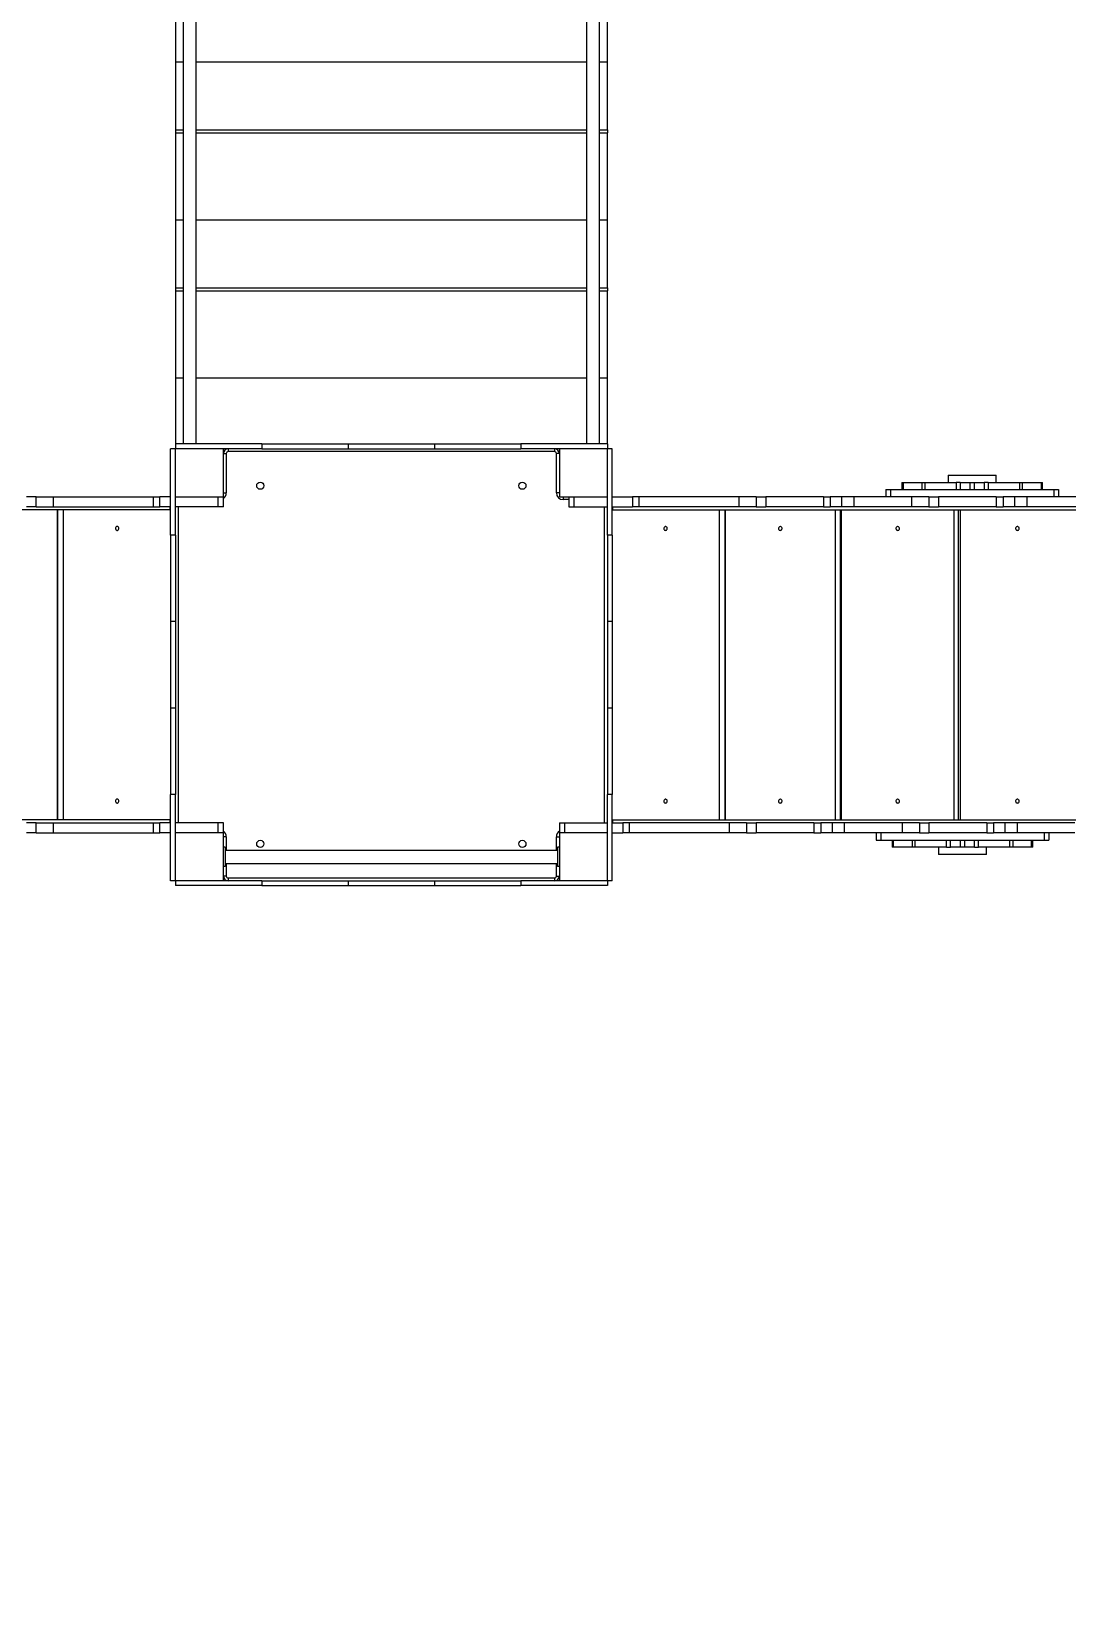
# Model space of a CAD drawing. Header units: millimetres. Extents: x -9609 to 9022, y -7175 to 8108.
# Drawn here: x -803 to 1354, y 1662 to 4927 of the extents above; entities that cross this region are included whole.
import ezdxf

# ---------------------------------------------------------------- set-up
doc = ezdxf.new("R2010")
doc.units = ezdxf.units.MM
doc.layers.add('DIKOM_ОБЪЕКТ', color=7, linetype='Continuous')
doc.layers.add('DIKOM_РАЗМЕР_ОБЪЕКТА', color=7, linetype='Continuous')
doc.styles.add('style1', font='arial.ttf', dxfattribs={"width": 0.8})
doc.dimstyles.new('1-50', dxfattribs={"dimtxt": 300, "dimasz": 200, "dimexe": 100, "dimexo": 0, "dimgap": 100, "dimtad": 1, "dimtxsty": 'style1', "dimcen": 200, "dimclrd": 7, "dimclre": 7, "dimclrt": 7, "dimadec": 1, "dimazin": 2, "dimtfac": 1, "dimtmove": 0, "dimatfit": 2, "dimfxl": 0, "dimlwd": 25, "dimlwe": 18, "dimarcsym": 0})

# ---------------------------------------------------------------- blocks, each defined once
blk = doc.blocks.new('*D10')
at = {"layer": 'Defpoints', "color": 0, "transparency": 16777216}
for p in [(-405.5, 6589.2), (-8044.7, -3492.8), (424.1, -3492.8)]:
    blk.add_point(p, dxfattribs=at)
at = {"layer": 'DIKOM_РАЗМЕР_ОБЪЕКТА', "color": 7, "lineweight": 18, "transparency": 16777216}
for p, q in [((-405.5, 6589.2), (-8144.7, 6589.2)), ((424.1, -3492.8), (-8144.7, -3492.8))]:
    blk.add_line(p, q, dxfattribs=at)
at = {"layer": 'DIKOM_РАЗМЕР_ОБЪЕКТА', "color": 7, "lineweight": 25, "transparency": 16777216}
blk.add_line((-8044.7, 6389.2), (-8044.7, -3292.8), dxfattribs=at)
at = {"layer": 'DIKOM_РАЗМЕР_ОБЪЕКТА', "color": 7, "transparency": 16777216}
for points in [[(-8078, 6389.2), (-8011.3, 6389.2), (-8044.7, 6589.2)], [(-8078, -3292.8), (-8011.3, -3292.8), (-8044.7, -3492.8)]]:
    blk.add_solid(points, dxfattribs=at)
at = {"layer": 'DIKOM_РАЗМЕР_ОБЪЕКТА', "color": 7, "transparency": 16777216, "insert": (-8297.8, 1541.5), "char_height": 300, "attachment_point": 5, "rotation": 90, "style": 'style1'}
blk.add_mtext('10100', dxfattribs=at)

msp = doc.modelspace()

# ---------------------------------------------------------------- linework, layer by layer
at = {"layer": 'DIKOM_ОБЪЕКТ', "color": 7, "linetype": 'Continuous', "lineweight": 15}
for p, q in [((-486.365, 6166.616), (-486.365, 4067.212)), ((-459.464, 4067.212), (-459.464, 6166.616)), ((353.636, 6166.616), (353.636, 4067.212)), ((380.536, 4067.212), (380.536, 6166.616)), ((-502.915, 5043.889), (-502.915, 4862.107)), ((397.085, 4862.107), (397.085, 5043.889)), ((-502.915, 4862.107), (-502.915, 4721.153)), ((-486.365, 4862.107), (-502.915, 4862.107)), ((353.636, 4862.107), (-459.464, 4862.107)), ((397.085, 4862.107), (380.536, 4862.107)), ((397.085, 4721.153), (397.085, 4862.107)), ((-502.915, 4721.153), (-486.365, 4721.153)), ((-502.915, 4721.153), (-502.915, 4714.997)), ((-502.915, 4714.997), (-486.365, 4714.997)), ((-502.915, 4714.997), (-502.915, 4533.215)), ((-459.464, 4721.153), (353.636, 4721.153)), ((-459.464, 4714.997), (353.636, 4714.997)), ((380.536, 4721.153), (397.085, 4721.153)), ((380.536, 4714.997), (397.085, 4714.997)), ((397.085, 4721.153), (397.085, 4714.997)), ((397.085, 4533.215), (397.085, 4714.997)), ((-502.915, 4533.215), (-502.915, 4392.261)), ((-486.365, 4533.215), (-502.915, 4533.215)), ((353.636, 4533.215), (-459.464, 4533.215)), ((397.085, 4533.215), (380.536, 4533.215)), ((397.085, 4392.261), (397.085, 4533.215)), ((-502.915, 4392.261), (-486.365, 4392.261)), ((-502.915, 4392.261), (-502.915, 4386.105)), ((-502.915, 4386.105), (-486.365, 4386.105)), ((-502.915, 4386.105), (-502.915, 4204.322)), ((-459.464, 4392.261), (353.636, 4392.261)), ((-459.464, 4386.105), (353.636, 4386.105)), ((380.536, 4392.261), (397.085, 4392.261)), ((380.536, 4386.105), (397.085, 4386.105)), ((397.085, 4392.261), (397.085, 4386.105)), ((397.085, 4204.322), (397.085, 4386.105)), ((-486.365, 4204.322), (-502.915, 4204.322)), ((-502.915, 4204.322), (-502.915, 4067.212)), ((353.636, 4204.322), (-459.464, 4204.322)), ((397.085, 4204.322), (380.536, 4204.322)), ((397.085, 4067.212), (397.085, 4204.322)), ((-502.915, 4057.212), (-512.914, 4057.212)), ((-512.914, 3877.212), (-512.914, 4057.212)), ((-322.914, 4067.212), (-502.915, 4067.212)), ((-502.915, 4067.212), (-502.915, 4057.212)), ((-502.915, 3877.212), (-502.915, 4057.212)), ((-322.914, 4057.212), (-502.915, 4057.212)), ((-402.915, 3957.212), (-402.915, 4057.212)), ((-392.915, 4057.212), (-392.915, 4051.212)), ((287.086, 4051.212), (-392.915, 4051.212)), ((-322.914, 4067.212), (-322.914, 4057.212)), ((-322.914, 4067.212), (-142.915, 4067.212)), ((-322.914, 4057.212), (-142.915, 4057.212)), ((-142.915, 4067.212), (-142.915, 4057.212)), ((-142.915, 4067.212), (37.086, 4067.212)), ((-142.915, 4057.212), (37.086, 4057.212)), ((37.086, 4067.212), (37.086, 4057.212)), ((37.086, 4067.212), (217.086, 4067.212)), ((37.086, 4057.212), (217.086, 4057.212)), ((217.086, 4067.212), (217.086, 4057.212)), ((397.085, 4067.212), (217.086, 4067.212)), ((397.085, 4057.212), (217.086, 4057.212)), ((287.086, 4057.212), (287.086, 4051.212)), ((297.086, 4057.212), (297.086, 3957.212)), ((397.085, 4067.212), (397.085, 4057.212)), ((397.085, 3877.212), (397.085, 4057.212)), ((407.085, 4057.212), (397.085, 4057.212)), ((407.085, 3877.212), (407.085, 4057.212)), ((-402.915, 4047.212), (-396.914, 4047.212)), ((-396.914, 4047.212), (-396.914, 3965.212)), ((297.086, 4047.212), (291.085, 4047.212)), ((291.085, 3965.212), (291.085, 4047.212)), ((1010.455, 3987.212), (1010.455, 3972.212)), ((1010.455, 3987.212), (1013.301, 3987.212)), ((1013.301, 3987.212), (1013.301, 3972.212)), ((1013.301, 3987.212), (1051.938, 3987.212)), ((1051.937, 3987.212), (1051.937, 3972.212)), ((1051.937, 3987.212), (1058.605, 3987.212)), ((1058.605, 3987.212), (1058.605, 3972.212)), ((1058.605, 3987.212), (1123.871, 3987.212)), ((1107.085, 4002.212), (1107.085, 3987.212)), ((1107.085, 4002.212), (1207.086, 4002.212)), ((1123.871, 3987.212), (1123.871, 3972.212)), ((1131.943, 3987.212), (1123.871, 3987.212)), ((1131.943, 3987.212), (1131.943, 3972.212)), ((1131.943, 3987.212), (1152.572, 3987.212)), ((1152.572, 3987.212), (1152.572, 3972.212)), ((1152.572, 3987.212), (1161.597, 3987.212)), ((1161.597, 3987.212), (1161.597, 3972.212)), ((1161.597, 3987.212), (1182.227, 3987.212)), ((1182.227, 3987.212), (1182.227, 3972.212)), ((1190.299, 3987.212), (1182.227, 3987.212)), ((1190.299, 3987.212), (1190.299, 3972.212)), ((1190.299, 3987.212), (1255.565, 3987.212)), ((1207.086, 3987.212), (1207.086, 4002.212)), ((1255.565, 3987.212), (1255.565, 3972.212)), ((1255.565, 3987.212), (1262.233, 3987.212)), ((1262.233, 3972.212), (1262.233, 3987.212)), ((1262.234, 3987.212), (1300.87, 3987.212)), ((1300.87, 3987.212), (1300.87, 3972.212)), ((1300.87, 3987.212), (1303.716, 3987.212)), ((1303.716, 3972.212), (1303.716, 3987.212)), ((-792.915, 3957.212), (-812.915, 3957.212)), ((-792.915, 3936.212), (-792.915, 3957.212)), ((-792.915, 3957.212), (-756.914, 3957.212)), ((-756.914, 3936.212), (-756.914, 3957.212)), ((-756.914, 3957.212), (-548.431, 3957.212)), ((-548.431, 3936.212), (-548.431, 3957.212)), ((-548.431, 3957.212), (-535.202, 3957.212)), ((-535.202, 3936.212), (-535.202, 3957.212)), ((-512.914, 3957.212), (-535.202, 3957.212)), ((-502.915, 3957.212), (-402.915, 3957.212)), ((-413.441, 3936.212), (-413.441, 3957.212)), ((-402.915, 3965.212), (-396.914, 3965.212)), ((-402.915, 3936.212), (-402.915, 3957.212)), ((297.086, 3965.212), (291.085, 3965.212)), ((297.086, 3957.212), (397.085, 3957.212)), ((305.085, 3957.212), (305.085, 3951.212)), ((317.086, 3951.212), (305.085, 3951.212)), ((317.086, 3957.212), (317.086, 3936.212)), ((327.612, 3957.212), (327.612, 3936.212)), ((407.085, 3957.212), (449.373, 3957.212)), ((449.373, 3957.212), (449.373, 3936.212)), ((462.602, 3957.212), (449.373, 3957.212)), ((462.602, 3957.212), (462.602, 3936.212)), ((671.086, 3957.212), (462.602, 3957.212)), ((671.086, 3957.212), (671.086, 3936.212)), ((707.086, 3957.212), (671.086, 3957.212)), ((707.086, 3957.212), (707.086, 3936.212)), ((707.086, 3957.212), (727.086, 3957.212)), ((727.086, 3957.212), (727.086, 3936.212)), ((847.371, 3957.212), (727.086, 3957.212)), ((847.371, 3957.212), (847.371, 3936.212)), ((847.371, 3957.212), (861.564, 3957.212)), ((861.564, 3957.212), (861.564, 3936.212)), ((885.253, 3957.212), (861.564, 3957.212)), ((885.253, 3957.212), (885.253, 3936.212)), ((910.8, 3957.212), (885.253, 3957.212)), ((910.8, 3957.212), (910.8, 3936.212)), ((1031.085, 3957.212), (910.8, 3957.212)), ((977.086, 3972.212), (977.086, 3957.212)), ((977.086, 3972.212), (987.086, 3972.212)), ((987.086, 3972.212), (987.086, 3957.212)), ((987.086, 3972.212), (1327.086, 3972.212)), ((1031.085, 3957.212), (1031.085, 3936.212)), ((1067.086, 3957.212), (1031.085, 3957.212)), ((1067.086, 3957.212), (1067.086, 3936.212)), ((1067.086, 3957.212), (1087.085, 3957.212)), ((1087.085, 3957.212), (1087.085, 3936.212)), ((1207.371, 3957.212), (1087.085, 3957.212)), ((1207.371, 3957.212), (1207.371, 3936.212)), ((1207.371, 3957.212), (1221.564, 3957.212)), ((1221.564, 3957.212), (1221.564, 3936.212)), ((1245.253, 3957.212), (1221.564, 3957.212)), ((1245.253, 3957.212), (1245.253, 3936.212)), ((1270.8, 3957.212), (1245.253, 3957.212)), ((1270.8, 3957.212), (1270.8, 3936.212)), ((1391.086, 3957.212), (1270.8, 3957.212)), ((1327.086, 3972.212), (1327.086, 3957.212)), ((1327.086, 3972.212), (1337.085, 3972.212)), ((1337.085, 3972.212), (1337.085, 3957.212)), ((-513.748, 3930.212), (-1866.754, 3930.212)), ((-792.915, 3936.212), (-812.915, 3936.212)), ((-792.915, 3936.212), (-756.914, 3936.212)), ((-756.914, 3936.212), (-548.431, 3936.212)), ((-748.309, 3284.212), (-748.309, 3930.212)), ((-748.19, 3930.212), (-748.19, 3284.212)), ((-736.269, 3930.212), (-736.269, 3284.212)), ((-548.431, 3936.212), (-535.202, 3936.212)), ((-512.914, 3936.212), (-535.202, 3936.212)), ((-513.748, 3930.212), (-513.748, 3936.212)), ((-512.914, 3930.212), (-513.748, 3930.212)), ((-413.441, 3936.212), (-502.915, 3936.212)), ((-496.915, 3936.212), (-496.915, 3278.212)), ((-402.915, 3936.212), (-413.441, 3936.212)), ((317.086, 3936.212), (327.612, 3936.212)), ((327.612, 3936.212), (397.085, 3936.212)), ((391.086, 3278.212), (391.086, 3936.212)), ((407.085, 3936.212), (449.373, 3936.212)), ((407.085, 3930.212), (407.92, 3930.212)), ((407.92, 3936.212), (407.92, 3930.212)), ((407.92, 3930.212), (1873.783, 3930.212)), ((462.602, 3936.212), (449.373, 3936.212)), ((671.086, 3936.212), (462.602, 3936.212)), ((630.44, 3284.212), (630.44, 3930.212)), ((642.361, 3284.212), (642.361, 3930.212)), ((642.48, 3930.212), (642.48, 3284.212)), ((707.086, 3936.212), (671.086, 3936.212)), ((707.086, 3936.212), (727.086, 3936.212)), ((847.371, 3936.212), (727.086, 3936.212)), ((847.371, 3936.212), (861.564, 3936.212)), ((885.253, 3936.212), (861.564, 3936.212)), ((872.385, 3284.212), (872.385, 3930.212)), ((882.991, 3284.212), (882.991, 3930.212)), ((884.516, 3930.212), (884.516, 3284.212)), ((910.8, 3936.212), (885.253, 3936.212)), ((1031.085, 3936.212), (910.8, 3936.212)), ((1067.086, 3936.212), (1031.085, 3936.212)), ((1067.086, 3936.212), (1087.085, 3936.212)), ((1207.371, 3936.212), (1087.085, 3936.212)), ((1119.445, 3284.212), (1119.445, 3930.212)), ((1128.678, 3284.212), (1128.678, 3930.212)), ((1131.902, 3930.212), (1131.902, 3284.212)), ((1207.371, 3936.212), (1221.564, 3936.212)), ((1245.253, 3936.212), (1221.564, 3936.212)), ((1270.8, 3936.212), (1245.253, 3936.212)), ((1391.086, 3936.212), (1270.8, 3936.212)), ((-502.915, 3877.212), (-512.914, 3877.212)), ((-512.914, 3877.212), (-512.914, 3697.212)), ((-502.915, 3877.212), (-502.915, 3697.212)), ((407.085, 3877.212), (397.085, 3877.212)), ((397.085, 3877.212), (397.085, 3697.212)), ((407.085, 3877.212), (407.085, 3697.212)), ((-502.915, 3697.212), (-512.914, 3697.212)), ((-512.914, 3697.212), (-512.914, 3517.212)), ((-502.915, 3697.212), (-502.915, 3517.212)), ((407.085, 3697.212), (397.085, 3697.212)), ((397.085, 3697.212), (397.085, 3517.212)), ((407.085, 3697.212), (407.085, 3517.212)), ((-502.915, 3517.212), (-512.914, 3517.212)), ((-512.914, 3517.212), (-512.914, 3337.212)), ((-502.915, 3517.212), (-502.915, 3337.212)), ((407.085, 3517.212), (397.085, 3517.212)), ((397.085, 3517.212), (397.085, 3337.212)), ((407.085, 3517.212), (407.085, 3337.212)), ((-502.915, 3337.212), (-512.914, 3337.212)), ((-512.914, 3157.212), (-512.914, 3337.212)), ((-502.915, 3157.212), (-502.915, 3337.212)), ((407.085, 3337.212), (397.085, 3337.212)), ((397.085, 3157.212), (397.085, 3337.212)), ((407.085, 3157.212), (407.085, 3337.212)), ((-513.748, 3284.212), (-1864.916, 3284.212)), ((-792.915, 3278.212), (-812.915, 3278.212)), ((-792.915, 3257.212), (-792.915, 3278.212)), ((-792.915, 3278.212), (-756.914, 3278.212)), ((-756.914, 3257.212), (-756.914, 3278.212)), ((-756.914, 3278.212), (-548.431, 3278.212)), ((-548.431, 3257.212), (-548.431, 3278.212)), ((-548.431, 3278.212), (-535.202, 3278.212)), ((-535.202, 3257.212), (-535.202, 3278.212)), ((-512.914, 3278.212), (-535.202, 3278.212)), ((-512.914, 3284.212), (-513.748, 3284.212)), ((-513.748, 3278.212), (-513.748, 3284.212)), ((-413.441, 3278.212), (-502.915, 3278.212)), ((-413.441, 3257.212), (-413.441, 3278.212)), ((-402.915, 3278.212), (-413.441, 3278.212)), ((-402.915, 3257.212), (-402.915, 3278.212)), ((297.086, 3278.212), (297.086, 3257.212)), ((297.086, 3278.212), (307.612, 3278.212)), ((307.612, 3278.212), (307.612, 3257.212)), ((307.612, 3278.212), (397.085, 3278.212)), ((407.085, 3284.212), (407.92, 3284.212)), ((407.085, 3278.212), (429.373, 3278.212)), ((407.92, 3284.212), (1861.086, 3284.212)), ((407.92, 3284.212), (407.92, 3278.212)), ((429.373, 3278.212), (429.373, 3257.212)), ((442.602, 3278.212), (429.373, 3278.212)), ((442.602, 3278.212), (442.602, 3257.212)), ((651.086, 3278.212), (442.602, 3278.212)), ((651.086, 3278.212), (651.086, 3257.212)), ((687.086, 3278.212), (651.086, 3278.212)), ((687.086, 3278.212), (687.086, 3257.212)), ((687.086, 3278.212), (707.086, 3278.212)), ((707.086, 3278.212), (707.086, 3257.212)), ((827.371, 3278.212), (707.086, 3278.212)), ((827.371, 3278.212), (827.371, 3257.212)), ((827.371, 3278.212), (841.564, 3278.212)), ((841.564, 3278.212), (841.564, 3257.212)), ((865.253, 3278.212), (841.564, 3278.212)), ((865.253, 3278.212), (865.253, 3257.212)), ((890.8, 3278.212), (865.253, 3278.212)), ((890.8, 3278.212), (890.8, 3257.212)), ((1011.086, 3278.212), (890.8, 3278.212)), ((1011.086, 3278.212), (1011.086, 3257.212)), ((1047.086, 3278.212), (1011.086, 3278.212)), ((1047.086, 3278.212), (1047.086, 3257.212)), ((1047.086, 3278.212), (1067.086, 3278.212)), ((1067.086, 3278.212), (1067.086, 3257.212)), ((1187.371, 3278.212), (1067.086, 3278.212)), ((1187.371, 3278.212), (1187.371, 3257.212)), ((1187.371, 3278.212), (1201.564, 3278.212)), ((1201.564, 3278.212), (1201.564, 3257.212)), ((1225.253, 3278.212), (1201.564, 3278.212)), ((1225.253, 3278.212), (1225.253, 3257.212)), ((1250.8, 3278.212), (1225.253, 3278.212)), ((1250.8, 3278.212), (1250.8, 3257.212)), ((1371.085, 3278.212), (1250.8, 3278.212)), ((-792.915, 3257.212), (-812.915, 3257.212)), ((-792.915, 3257.212), (-756.914, 3257.212)), ((-756.914, 3257.212), (-548.431, 3257.212)), ((-548.431, 3257.212), (-535.202, 3257.212)), ((-512.914, 3257.212), (-535.202, 3257.212)), ((-402.915, 3257.212), (-502.915, 3257.212)), ((-402.915, 3157.212), (-402.915, 3257.212)), ((-396.914, 3249.212), (-402.915, 3249.212)), ((-396.914, 3249.212), (-396.914, 3220.712)), ((291.085, 3249.212), (297.086, 3249.212)), ((291.085, 3220.712), (291.085, 3249.212)), ((397.085, 3257.212), (297.086, 3257.212)), ((297.086, 3257.212), (297.086, 3157.212)), ((407.085, 3257.212), (429.373, 3257.212)), ((442.602, 3257.212), (429.373, 3257.212)), ((651.086, 3257.212), (442.602, 3257.212)), ((687.086, 3257.212), (651.086, 3257.212)), ((687.086, 3257.212), (707.086, 3257.212)), ((827.371, 3257.212), (707.086, 3257.212)), ((827.371, 3257.212), (841.564, 3257.212)), ((865.253, 3257.212), (841.564, 3257.212)), ((890.8, 3257.212), (865.253, 3257.212)), ((1011.086, 3257.212), (890.8, 3257.212)), ((957.086, 3257.212), (957.086, 3242.212)), ((957.086, 3242.212), (967.086, 3242.212)), ((967.086, 3257.212), (967.086, 3242.212)), ((967.086, 3242.212), (1307.086, 3242.212)), ((990.455, 3242.212), (990.455, 3227.212)), ((993.301, 3227.212), (993.301, 3242.212)), ((1047.086, 3257.212), (1011.086, 3257.212)), ((1031.937, 3242.212), (1031.937, 3227.212)), ((1038.605, 3227.212), (1038.605, 3242.212)), ((1047.086, 3257.212), (1067.086, 3257.212)), ((1187.371, 3257.212), (1067.086, 3257.212)), ((1103.872, 3227.212), (1103.872, 3242.212)), ((1111.944, 3227.212), (1111.944, 3242.212)), ((1132.573, 3227.212), (1132.573, 3242.212)), ((1141.598, 3227.212), (1141.598, 3242.212)), ((1162.227, 3227.212), (1162.227, 3242.212)), ((1170.3, 3227.212), (1170.3, 3242.212)), ((1187.371, 3257.212), (1201.564, 3257.212)), ((1225.253, 3257.212), (1201.564, 3257.212)), ((1250.8, 3257.212), (1225.253, 3257.212)), ((1235.566, 3227.212), (1235.566, 3242.212)), ((1242.234, 3227.212), (1242.234, 3242.212)), ((1371.085, 3257.212), (1250.8, 3257.212)), ((1280.87, 3227.212), (1280.87, 3242.212)), ((1283.716, 3227.212), (1283.716, 3242.212)), ((1307.086, 3257.212), (1307.086, 3242.212)), ((1307.086, 3242.212), (1317.086, 3242.212)), ((1317.086, 3257.212), (1317.086, 3242.212)), ((-398.915, 3227.212), (-402.915, 3227.212)), ((-398.915, 3227.212), (-398.915, 3187.212)), ((293.086, 3220.712), (-398.915, 3220.712)), ((297.086, 3227.212), (293.086, 3227.212)), ((293.086, 3227.212), (293.086, 3187.212)), ((993.301, 3227.212), (990.455, 3227.212)), ((1031.937, 3227.212), (993.301, 3227.212)), ((1038.605, 3227.212), (1031.937, 3227.212)), ((1103.872, 3227.212), (1038.605, 3227.212)), ((1087.085, 3227.212), (1087.085, 3212.212)), ((1187.086, 3212.212), (1087.085, 3212.212)), ((1103.872, 3227.212), (1111.944, 3227.212)), ((1132.573, 3227.212), (1111.944, 3227.212)), ((1141.598, 3227.212), (1132.573, 3227.212)), ((1162.227, 3227.212), (1141.598, 3227.212)), ((1162.227, 3227.212), (1170.3, 3227.212)), ((1235.566, 3227.212), (1170.3, 3227.212)), ((1187.086, 3212.212), (1187.086, 3227.212)), ((1242.234, 3227.212), (1235.566, 3227.212)), ((1280.87, 3227.212), (1242.234, 3227.212)), ((1283.716, 3227.212), (1280.87, 3227.212)), ((-398.915, 3187.212), (-402.915, 3187.212)), ((-396.914, 3167.212), (-402.915, 3167.212)), ((-398.915, 3193.712), (293.086, 3193.712)), ((-396.914, 3193.712), (-396.914, 3167.212)), ((291.085, 3167.212), (291.085, 3193.712)), ((291.085, 3167.212), (297.086, 3167.212)), ((297.086, 3187.212), (293.086, 3187.212)), ((-502.915, 3157.212), (-512.914, 3157.212)), ((-502.915, 3157.212), (-502.915, 3147.212)), ((-322.914, 3157.212), (-502.915, 3157.212)), ((-322.914, 3147.212), (-502.915, 3147.212)), ((-392.915, 3163.212), (287.086, 3163.212)), ((-392.915, 3163.212), (-392.915, 3157.212)), ((-322.914, 3157.212), (-322.914, 3147.212)), ((-322.914, 3157.212), (-142.915, 3157.212)), ((-322.914, 3147.212), (-142.915, 3147.212)), ((-142.915, 3157.212), (-142.915, 3147.212)), ((-142.915, 3157.212), (37.086, 3157.212)), ((-142.915, 3147.212), (37.086, 3147.212)), ((37.086, 3157.212), (37.086, 3147.212)), ((37.086, 3157.212), (217.086, 3157.212)), ((37.086, 3147.212), (217.086, 3147.212)), ((217.086, 3157.212), (217.086, 3147.212)), ((397.085, 3157.212), (217.086, 3157.212)), ((397.085, 3147.212), (217.086, 3147.212)), ((287.086, 3163.212), (287.086, 3157.212)), ((397.085, 3157.212), (397.085, 3147.212)), ((407.085, 3157.212), (397.085, 3157.212))]:
    msp.add_line(p, q, dxfattribs=at)
at = {"layer": 'DIKOM_ОБЪЕКТ', "color": 7, "linetype": 'Continuous', "lineweight": 15, "flags": 128}
for points in [[(-624.112, 3895.212), (-625.17, 3895.034), (-626.134, 3894.517), (-626.918, 3893.706), (-627.453, 3892.674), (-627.691, 3891.511), (-627.611, 3890.322), (-627.22, 3889.212), (-626.553, 3888.28), (-625.669, 3887.608), (-624.647, 3887.257), (-623.577, 3887.257), (-622.555, 3887.608), (-621.671, 3888.28), (-621.004, 3889.212), (-620.613, 3890.322), (-620.533, 3891.511), (-620.771, 3892.674), (-621.306, 3893.706), (-622.09, 3894.517), (-623.054, 3895.034), (-624.112, 3895.212)], [(518.283, 3887.212), (519.341, 3887.39), (520.305, 3887.907), (521.089, 3888.718), (521.624, 3889.751), (521.862, 3890.913), (521.782, 3892.102), (521.391, 3893.212), (520.724, 3894.144), (519.84, 3894.816), (518.818, 3895.167), (517.748, 3895.167), (516.726, 3894.816), (515.842, 3894.144), (515.175, 3893.212), (514.784, 3892.102), (514.704, 3890.913), (514.942, 3889.751), (515.477, 3888.718), (516.261, 3887.907), (517.225, 3887.39), (518.283, 3887.212)], [(757.433, 3887.212), (758.517, 3887.39), (759.505, 3887.907), (760.309, 3888.718), (760.857, 3889.751), (761.101, 3890.913), (761.019, 3892.102), (760.618, 3893.212), (759.935, 3894.144), (759.029, 3894.816), (757.981, 3895.167), (756.885, 3895.167), (755.837, 3894.816), (754.931, 3894.144), (754.247, 3893.212), (753.847, 3892.102), (753.765, 3890.913), (754.009, 3889.751), (754.557, 3888.718), (755.361, 3887.907), (756.349, 3887.39), (757.433, 3887.212)], [(1001.98, 3887.212), (1003.088, 3887.39), (1004.098, 3887.907), (1004.919, 3888.718), (1005.479, 3889.751), (1005.729, 3890.913), (1005.645, 3892.102), (1005.236, 3893.212), (1004.537, 3894.144), (1003.611, 3894.816), (1002.541, 3895.167), (1001.42, 3895.167), (1000.35, 3894.816), (999.424, 3894.144), (998.725, 3893.212), (998.316, 3892.102), (998.232, 3890.913), (998.481, 3889.751), (999.042, 3888.718), (999.863, 3887.907), (1000.872, 3887.39), (1001.98, 3887.212)], [(1251.41, 3887.212), (1252.538, 3887.39), (1253.565, 3887.907), (1254.4, 3888.718), (1254.971, 3889.751), (1255.224, 3890.913), (1255.139, 3892.102), (1254.722, 3893.212), (1254.012, 3894.144), (1253.07, 3894.816), (1251.981, 3895.167), (1250.841, 3895.167), (1249.751, 3894.816), (1248.809, 3894.144), (1248.099, 3893.212), (1247.682, 3892.102), (1247.597, 3890.913), (1247.851, 3889.751), (1248.42, 3888.718), (1249.256, 3887.907), (1250.283, 3887.39), (1251.41, 3887.212)], [(-624.112, 3327.212), (-625.17, 3327.034), (-626.134, 3326.517), (-626.918, 3325.706), (-627.453, 3324.674), (-627.691, 3323.511), (-627.611, 3322.322), (-627.22, 3321.212), (-626.553, 3320.28), (-625.669, 3319.608), (-624.647, 3319.257), (-623.577, 3319.257), (-622.555, 3319.608), (-621.671, 3320.28), (-621.004, 3321.212), (-620.613, 3322.322), (-620.533, 3323.511), (-620.771, 3324.674), (-621.306, 3325.706), (-622.09, 3326.517), (-623.054, 3327.034), (-624.112, 3327.212)], [(518.283, 3319.212), (519.341, 3319.39), (520.305, 3319.907), (521.089, 3320.718), (521.624, 3321.751), (521.862, 3322.913), (521.782, 3324.102), (521.391, 3325.212), (520.724, 3326.144), (519.84, 3326.816), (518.818, 3327.168), (517.748, 3327.168), (516.726, 3326.816), (515.842, 3326.144), (515.175, 3325.212), (514.784, 3324.102), (514.704, 3322.913), (514.942, 3321.751), (515.477, 3320.718), (516.261, 3319.907), (517.225, 3319.39), (518.283, 3319.212)], [(757.433, 3319.212), (758.517, 3319.39), (759.505, 3319.907), (760.309, 3320.718), (760.857, 3321.751), (761.101, 3322.913), (761.019, 3324.102), (760.618, 3325.212), (759.935, 3326.144), (759.029, 3326.816), (757.981, 3327.168), (756.885, 3327.168), (755.837, 3326.816), (754.931, 3326.144), (754.247, 3325.212), (753.847, 3324.102), (753.765, 3322.913), (754.009, 3321.751), (754.557, 3320.718), (755.361, 3319.907), (756.349, 3319.39), (757.433, 3319.212)], [(1001.98, 3319.212), (1003.088, 3319.39), (1004.098, 3319.907), (1004.919, 3320.718), (1005.479, 3321.751), (1005.729, 3322.913), (1005.645, 3324.102), (1005.236, 3325.212), (1004.537, 3326.144), (1003.611, 3326.816), (1002.541, 3327.168), (1001.42, 3327.168), (1000.35, 3326.816), (999.424, 3326.144), (998.725, 3325.212), (998.316, 3324.102), (998.232, 3322.913), (998.481, 3321.751), (999.042, 3320.718), (999.863, 3319.907), (1000.872, 3319.39), (1001.98, 3319.212)], [(1251.41, 3319.212), (1252.538, 3319.39), (1253.565, 3319.907), (1254.4, 3320.718), (1254.971, 3321.751), (1255.224, 3322.913), (1255.139, 3324.102), (1254.722, 3325.212), (1254.012, 3326.144), (1253.07, 3326.816), (1251.981, 3327.168), (1250.841, 3327.168), (1249.751, 3326.816), (1248.809, 3326.144), (1248.099, 3325.212), (1247.682, 3324.102), (1247.597, 3322.913), (1247.851, 3321.751), (1248.42, 3320.718), (1249.256, 3319.907), (1250.283, 3319.39), (1251.41, 3319.212)]]:
    msp.add_lwpolyline(points, dxfattribs=at)
at = {"layer": 'DIKOM_ОБЪЕКТ', "color": 7, "linetype": 'Continuous', "lineweight": 15}
for centre in [(-325.914, 3980.212), (220.086, 3980.212), (-325.914, 3234.212), (220.086, 3234.212)]:
    msp.add_circle(centre, 7.5, dxfattribs=at)
for centre, radius, start, end in [((-392.914, 4047.212), 10, 90, 180), ((-392.914, 4047.212), 4, 90, 180), ((287.086, 4047.212), 10, 0, 90), ((287.086, 4047.212), 4, 0, 90), ((-410.914, 3965.212), 14, 304.849905, 0), ((305.086, 3965.212), 14, 180, 270), ((-410.914, 3249.212), 14, 0, 55.150096), ((305.086, 3249.212), 14, 124.849904, 180), ((-392.914, 3167.212), 10, 180, 270), ((-392.914, 3167.212), 4, 180, 270), ((287.086, 3167.212), 4, 270, 0), ((287.086, 3167.212), 10, 270, 0)]:
    msp.add_arc(centre, radius, start, end, dxfattribs=at)

# ---------------------------------------------------------------- dimensions: what is measured, and where the dimension line sits
at = {"layer": 'DIKOM_РАЗМЕР_ОБЪЕКТА'}
dim = msp.add_linear_dim(base=(-8044.657, -3492.788), p1=(-405.539, 6589.161), p2=(424.086, -3492.788), angle=90, text='10100', dimstyle='1-50', dxfattribs=at)
dim.commit()
dim.dimension.update_dxf_attribs({"geometry": '*D10', "text_midpoint": (-8044.657, 1541.499), "dimtype": 160})

doc.saveas('drawing.dxf')
